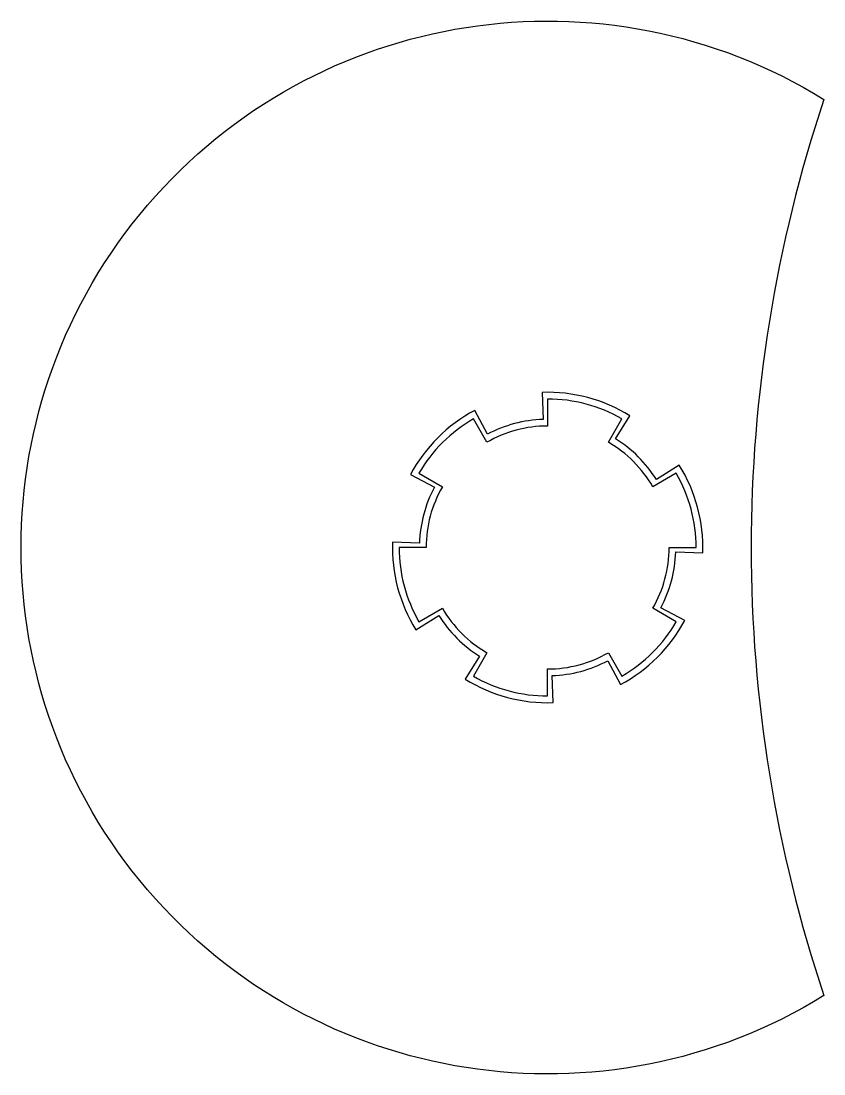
# Model space of a CAD drawing. Header units: millimetres. Extents: x -19.5 to 10.2, y -19.5 to 19.5.
import ezdxf

# ---------------------------------------------------------------- set-up
doc = ezdxf.new("R2010")
doc.units = ezdxf.units.MM
doc.layers.get('0').update_dxf_attribs({"linetype": 'CONTINUOUS'})

msp = doc.modelspace()

# ---------------------------------------------------------------- linework, layer by layer
for points in [[(10.234, 16.599, 0.162371), (10.234, -16.599, -1.791307)], [(2.23, -4.194), (2.699, -5.077, 0.149451), (5.077, -2.699), (4.194, -2.23, 0.113936), (4.747, -0.166), (5.746, -0.201, 0.149451), (4.876, 3.047), (4.028, 2.517, 0.113936), (2.517, 4.028), (3.047, 4.876, 0.149451), (-0.201, 5.746), (-0.166, 4.747, 0.113936), (-2.23, 4.194), (-2.699, 5.077, 0.149451), (-5.077, 2.699), (-4.194, 2.23, 0.113936), (-4.747, 0.166), (-5.746, 0.201, 0.149451), (-4.876, -3.047), (-4.028, -2.517, 0.113936), (-2.517, -4.028), (-3.047, -4.876, 0.149451), (0.201, -5.746), (0.166, -4.747, 0.113936)], [(0, -4.5, 0.131652), (2.25, -3.897), (2.75, -4.763, 0.131652), (4.763, -2.75), (3.897, -2.25, 0.131652), (4.5, 0), (5.5, 0, 0.131652), (4.763, 2.75), (3.897, 2.25, 0.131652), (2.25, 3.897), (2.75, 4.763, 0.131652), (0, 5.5), (0, 4.5, 0.131652), (-2.25, 3.897), (-2.75, 4.763, 0.131652), (-4.763, 2.75), (-3.897, 2.25, 0.131652), (-4.5, 0), (-5.5, 0, 0.131652), (-4.763, -2.75), (-3.897, -2.25, 0.131652), (-2.25, -3.897), (-2.75, -4.763, 0.131652), (0, -5.5)]]:
    msp.add_lwpolyline(points, format="xyb", close=True)

doc.saveas('drawing.dxf')
